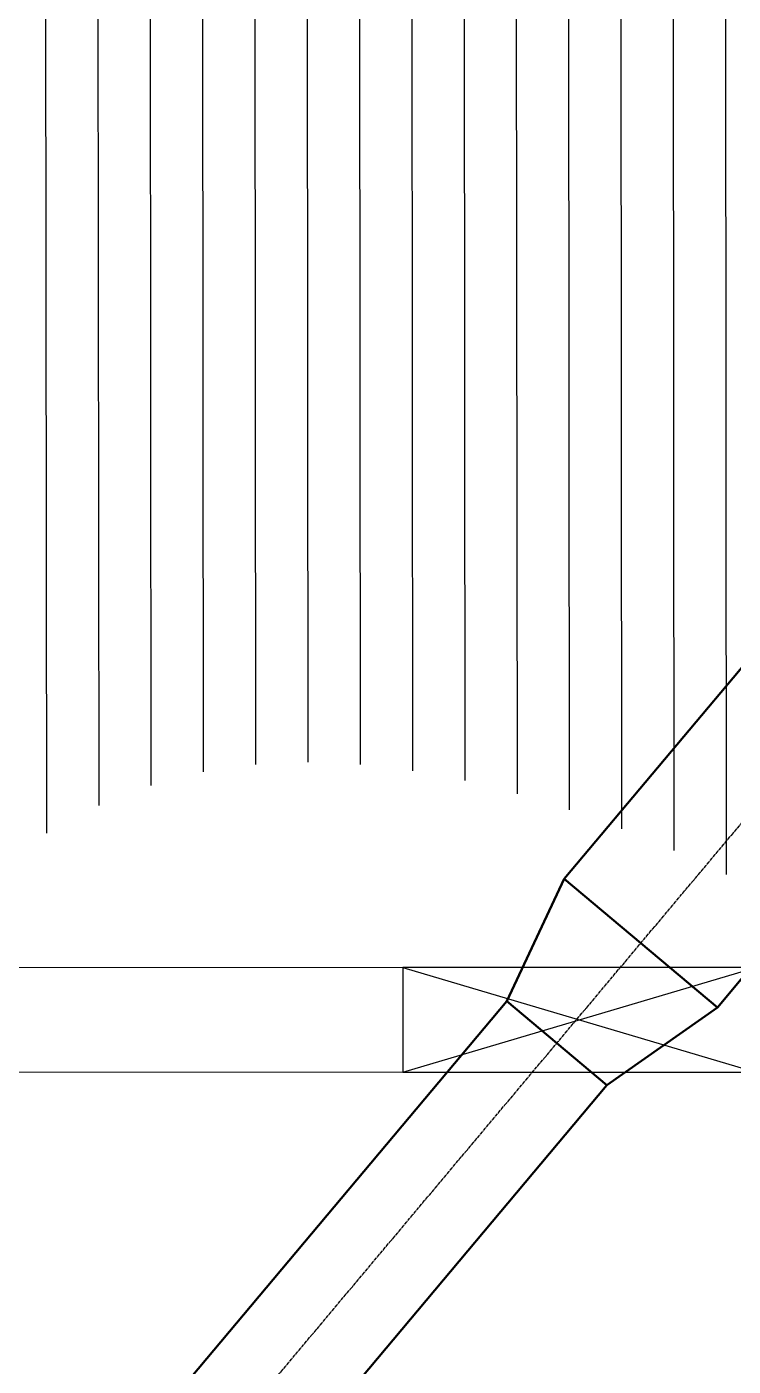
# Model space of a CAD drawing. Header units: millimetres. Extents: x -1263456 to 2767218, y -83310 to 50301.
# Drawn here: x 1098076 to 1100778, y -29454 to -24331 of the extents above; entities that cross this region are included whole.
import ezdxf

# ---------------------------------------------------------------- set-up
doc = ezdxf.new("R2010")
doc.units = ezdxf.units.MM
doc.linetypes.add('AM_ISO08W050', pattern=[18, 12, -1.5, 3, -1.5])
for name, color, linetype, lineweight in [('AM_0', 7, 'Continuous', 50), ('AM_08', 1, 'Continuous', 5), ('AM_7', 4, 'AM_ISO08W050', 25), ('AM_8', 1, 'Continuous', 25)]:
    doc.layers.add(name, color=color, linetype=linetype, lineweight=lineweight)

# ---------------------------------------------------------------- blocks, each defined once
blk = doc.blocks.new('chute from diverter to conveyor')
at = {"layer": 'AM_0'}
for p, q in [((1100131.7, -26290.4, 0), (1100907.4, -25366.3, 0)), ((1100716.9, -26781.6, 0), (1101773.9, -25522.4, 0)), ((1099911.3, -26758.2, 0), (1100131.7, -26290.4, 0)), ((1100131.7, -26290.4, 0), (1100716.9, -26781.6, 0)), ((1098704.1, -28196.3, 0), (1099911.3, -26758.2, 0)), ((1099911.3, -26758.2, 0), (1100294.3, -27079.7, 0)), ((1100294.3, -27079.7, 0), (1100716.9, -26781.6, 0)), ((1099204.9, -28377.4, 0), (1100294.3, -27079.7, 0))]:
    blk.add_line(p, q, dxfattribs=at)
at = {"layer": 'AM_7'}
for p, q in [((1100365.4, -26606.1, 0), (1102900, -23586.8, 0)), ((1098954.5, -28286.8, 0), (1100365.4, -26606.1, 0))]:
    blk.add_line(p, q, dxfattribs=at)
blk = doc.blocks.new('wew1333')
at = {"layer": 'AM_8'}
for p, q in [((346206.7, 123406.7, 0.1), (346217.2, 111911.8, 0)), ((346406.7, 123406.7, 0.1), (346417.2, 112017.2, 0)), ((346606.7, 123406.7, 0.1), (346617.2, 112094.7, 0)), ((346806.7, 123406.7, 0.1), (346817.2, 112146, 0)), ((347006.7, 123406.7, 0.1), (347017.2, 112174.4, 0)), ((347206.7, 123406.7, 0.1), (347217.2, 112183.1, 0)), ((347406.7, 123406.7, 0.1), (347417.2, 112174.5, 0)), ((347606.7, 123406.7, 0.1), (347617.2, 112150.6, 0)), ((347806.7, 123406.7, 0.1), (347817.2, 112112.9, 0)), ((348006.7, 123406.7, 0.1), (348017.2, 112062.6, 0)), ((348206.7, 123406.7, 0.1), (348217.2, 112000.7, 0)), ((348406.7, 123406.7, 0.1), (348417.2, 111928.1, 0)), ((348606.7, 123406.7, 0.1), (348617.2, 111845.4, 0)), ((348806.7, 123406.7, 0.1), (348817.2, 111753.2, 0))]:
    blk.add_line(p, q, dxfattribs=at)

msp = doc.modelspace()

# ---------------------------------------------------------------- linework, layer by layer
at = {"layer": 'AM_08'}
for p, q in [((1108934.9, -27929.7), (1096784.9, -27929.7)), ((1108934.9, -28329.7), (1096784.9, -28329.7))]:
    msp.add_line(p, q, dxfattribs=at)
at = {"layer": 'AM_8'}
for p, q in [((1099514.6, -27929.7, 0), (1100864.6, -28329.7)), ((1099514.6, -28329.7), (1100864.6, -27929.7, 0))]:
    msp.add_line(p, q, dxfattribs=at)
msp.add_polyline3d([(1099514.6, -28329.7, 0), (1100864.6, -28329.7, 0), (1100864.6, -27929.7, 0), (1099514.6, -27929.7, 0)], close=True, dxfattribs=at)

# ---------------------------------------------------------------- block references
at = {"layer": 'AM_0'}
for name, p in [('wew1333', (751933.6, -139327.1, 0)), ('chute from diverter to conveyor', (0, -1300, 0.1))]:
    msp.add_blockref(name, p, dxfattribs=at)

doc.saveas('drawing.dxf')
